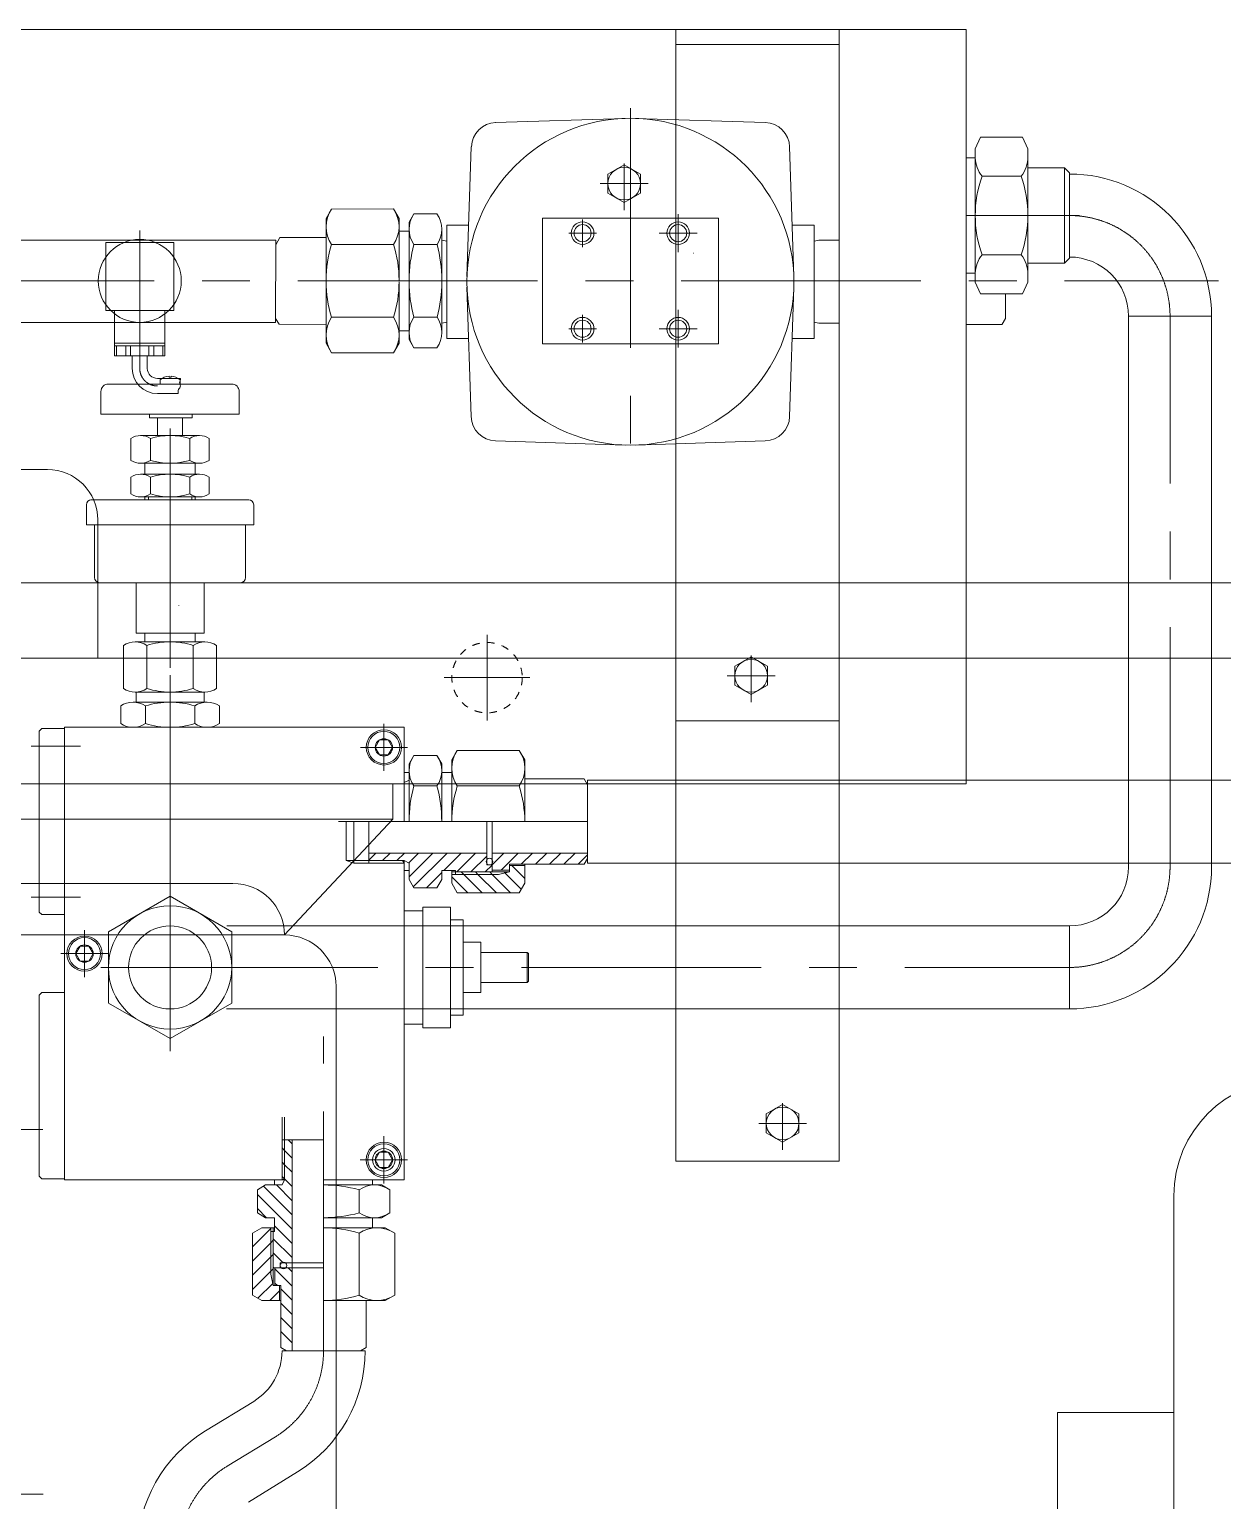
# Model space of a CAD drawing. Header units: millimetres. Extents: x 2 to 559190, y 2 to 426051.
# Drawn here: x 475701 to 487748, y 158803 to 173661 of the extents above; entities that cross this region are included whole.
import ezdxf

# ---------------------------------------------------------------- set-up
doc = ezdxf.new("R2010")
doc.units = ezdxf.units.MM
doc.header["$LTSCALE"] = 25.4
doc.linetypes.add('CENTER', pattern=[50.8, 31.75, -6.35, 6.35, -6.35])
doc.linetypes.add('EB_DASH', pattern=[6, 3, -3])
for name, color, linetype, lineweight in [('CAXA0', 7, 'Continuous', 5), ('CAXA1', 5, 'CENTER', 5), ('CAXA2', 6, 'EB_DASH', 5), ('CAXA4', 3, 'Continuous', 5)]:
    doc.layers.add(name, color=color, linetype=linetype, lineweight=lineweight)

msp = doc.modelspace()

# ---------------------------------------------------------------- linework, layer by layer
at = {"layer": 'CAXA0', "color": 7, "linetype": 'Continuous', "lineweight": 5}
for p, q in [((467227.35, 173661.44), (485159.75, 173661.44)), ((482226.05, 162231.44), (482226.05, 173661.44)), ((483877.05, 162231.44), (483877.05, 173661.44)), ((485159.75, 166041.44), (485159.75, 173661.44)), ((482226.05, 173509.04), (483877.05, 173509.04)), ((481715.11, 172763.16), (480406.17, 172720.9)), ((481821.65, 172763.16), (483130.59, 172720.9)), ((485248.65, 172454.98), (485304.05, 172573.78)), ((485304.05, 172573.78), (485726.66, 172573.78)), ((485782.05, 172454.98), (485726.66, 172573.78)), ((480118.24, 171166.29), (480160.5, 172475.23)), ((483418.52, 171166.29), (483376.26, 172475.23)), ((485248.65, 171781.84), (485248.65, 172454.98)), ((485782.05, 172454.98), (485782.05, 171781.84)), ((481705.35, 172294.68), (481540.25, 172199.36)), ((481870.45, 172199.36), (481705.35, 172294.68)), ((485159.75, 172363.5), (485250.18, 172363.5)), ((486150.35, 172264.44), (485782.05, 172264.44)), ((486201.15, 172213.64), (486150.35, 172264.44)), ((486150.35, 172264.44), (486150.35, 171299.24)), ((481540.25, 172008.71), (481540.25, 172199.36)), ((481870.45, 172008.71), (481870.45, 172199.36)), ((485318.76, 172177.74), (485713.47, 172177.74)), ((486201.15, 171350.04), (486201.15, 172213.64)), ((481540.25, 172008.71), (481705.35, 171913.39)), ((481705.35, 171913.39), (481870.45, 172008.71)), ((478695.73, 171751.1), (478751.24, 171847.45)), ((478695.73, 171751.1), (478751.24, 171847.45)), ((478751.24, 171847.45), (479376.64, 171848.02)), ((478751.24, 171847.45), (479376.64, 171848.02)), ((479432.33, 171751.76), (479376.64, 171848.02)), ((479432.33, 171751.76), (479376.64, 171848.02)), ((479533.96, 171713.54), (479582.28, 171797.4)), ((479582.28, 171797.4), (479815.7, 171797.61)), ((485248.65, 171781.84), (485248.65, 171108.69)), ((485782.05, 171108.69), (485782.05, 171781.84)), ((478696.29, 171128.58), (478695.73, 171751.1)), ((478696.29, 171128.58), (478695.73, 171751.1)), ((479432.33, 171751.76), (479432.89, 171129.25)), ((479432.33, 171751.76), (479432.89, 171129.25)), ((479432.44, 171624.55), (479534.04, 171624.64)), ((479432.44, 171624.55), (479534.04, 171624.64)), ((479533.96, 171713.54), (479534.49, 171129.34)), ((479865.16, 171643.35), (479865.07, 171532.34)), ((480134.97, 171682.74), (479914.18, 171682.74)), ((479914.18, 171682.74), (479914.18, 170539.74)), ((480134.97, 171682.74), (479914.18, 171682.74)), ((479914.18, 171682.74), (479914.18, 170539.74)), ((480879.38, 171755.93), (482657.38, 171755.93)), ((480879.38, 170485.93), (480879.38, 171755.93)), ((482657.38, 171755.93), (482657.38, 170485.93)), ((483401.79, 171682.74), (483622.58, 171682.74)), ((483622.58, 170539.74), (483622.58, 171682.74)), ((478187.14, 171532.34), (473996.73, 171532.34)), ((476471.66, 171507.93), (477157.46, 171507.93)), ((476471.66, 170822.13), (476471.66, 171507.93)), ((477157.46, 170822.13), (477157.46, 171507.93)), ((478187.14, 171532.34), (478186.39, 170701.72)), ((478187.1, 171487.37), (478229.1, 171559.97)), ((478229.1, 171559.97), (478695.9, 171560.38)), ((478751.57, 171488.04), (479376.97, 171488.61)), ((478751.57, 171488.04), (479376.97, 171488.61)), ((479534.93, 171604.21), (479534.49, 171113.99)), ((479582.56, 171488.79), (479815.97, 171489)), ((479582.56, 171488.79), (479815.97, 171489)), ((479865.07, 171532.34), (479864.23, 170599.53)), ((479914.18, 171521.38), (479865.07, 171532.34)), ((479914.18, 171521.38), (479865.07, 171532.34)), ((483622.58, 171521.38), (483671.7, 171532.34)), ((483671.7, 171532.34), (483876.68, 171532.34)), ((485318.76, 171385.94), (485713.47, 171385.94)), ((486201.15, 171350.04), (486150.35, 171299.24)), ((485159.75, 171200.18), (485248.65, 171200.18)), ((485159.75, 171200.18), (485250.18, 171200.18)), ((486150.35, 171299.24), (485782.05, 171299.24)), ((478696.29, 171114.29), (478695.73, 170491.77)), ((478696.29, 171114.29), (478695.73, 170491.77)), ((479432.33, 170491.11), (479432.89, 171113.63)), ((479432.33, 170491.11), (479432.89, 171113.63)), ((479533.96, 170529.34), (479534.49, 171113.54)), ((479533.96, 170529.34), (479534.49, 171113.54)), ((479864.69, 171113.24), (479864.23, 170599.53)), ((480118.24, 171059.75), (480160.5, 169750.81)), ((483418.52, 171059.75), (483376.26, 169750.81)), ((483877.05, 171113.24), (483877.51, 170599.53)), ((485248.65, 171108.69), (485304.05, 170989.9)), ((485782.05, 171108.69), (485726.66, 170989.9)), ((485304.05, 170989.9), (485726.66, 170989.9)), ((485555.09, 170989.9), (485555.31, 170742.35)), ((476471.66, 170822.13), (477157.46, 170822.13)), ((476560.56, 170364.93), (476560.56, 170822.13)), ((477068.56, 170364.93), (477068.56, 170822.13)), ((478186.43, 170742.35), (478220.68, 170682.92)), ((478751.57, 170754.83), (479376.97, 170754.27)), ((478751.57, 170754.83), (479376.97, 170754.27)), ((479582.56, 170754.08), (479815.97, 170753.88)), ((479582.56, 170754.08), (479815.97, 170753.88)), ((485555.31, 170742.35), (485521.07, 170682.92)), ((486798.05, 170765.84), (487636.25, 170765.84)), ((486798.05, 165203.16), (486798.05, 170765.84)), ((487636.25, 165203.16), (487636.25, 170765.84)), ((478186.39, 170701.72), (473996.73, 170701.72)), ((478220.68, 170682.92), (478695.9, 170682.49)), ((479432.44, 170618.33), (479534.04, 170618.24)), ((479432.44, 170618.33), (479534.04, 170618.24)), ((479914.18, 170705.18), (479864.31, 170694.14)), ((479914.18, 170705.18), (479864.31, 170694.14)), ((483622.58, 170705.18), (483672.45, 170694.14)), ((483672.45, 170694.14), (483877.05, 170694.14)), ((485159.75, 170682.59), (485521.07, 170682.59)), ((477068.56, 170491.93), (476560.56, 170491.93)), ((477068.56, 170466.53), (476560.56, 170466.53)), ((476581.25, 170364.93), (476581.25, 170466.53)), ((476673.92, 170364.93), (476673.92, 170466.53)), ((476721.89, 170364.93), (476721.89, 170466.53)), ((476907.24, 170364.93), (476907.24, 170466.53)), ((476955.2, 170364.93), (476955.2, 170466.53)), ((477047.87, 170364.93), (477047.87, 170466.53)), ((478695.73, 170491.77), (478751.24, 170395.42)), ((478695.73, 170491.77), (478751.24, 170395.42)), ((479432.33, 170491.11), (479376.64, 170394.86)), ((479432.33, 170491.11), (479376.64, 170394.86)), ((479533.96, 170529.34), (479582.28, 170445.47)), ((479533.96, 170529.34), (479582.28, 170445.47)), ((479582.28, 170445.47), (479815.7, 170445.27)), ((479582.28, 170445.47), (479815.7, 170445.27)), ((480134.97, 170539.74), (479914.18, 170539.74)), ((480134.97, 170539.74), (479914.18, 170539.74)), ((480879.38, 170485.93), (482657.38, 170485.93)), ((483401.79, 170539.74), (483622.58, 170539.74)), ((477068.56, 170364.93), (476560.56, 170364.93)), ((476738.36, 170237.93), (476738.36, 170364.93)), ((476890.76, 170237.93), (476890.76, 170364.93)), ((478751.24, 170395.42), (479376.64, 170394.86)), ((478751.24, 170395.42), (479376.64, 170394.86)), ((476992.38, 170136.33), (477226.94, 170136.33)), ((477110.49, 170158.7), (477110.49, 170148.79)), ((477110.49, 170148.79), (477130.81, 170148.79)), ((477130.81, 170158.7), (477130.81, 170148.79)), ((476422.15, 169775.16), (476422.15, 170003.76)), ((476498.35, 170079.96), (477742.95, 170079.96)), ((477019.05, 170079.96), (477019.05, 170123.04)), ((477222.25, 170123.55), (477222.25, 170079.96)), ((477819.15, 169775.16), (477819.15, 170003.76)), ((476992.36, 169983.93), (477201.23, 169983.93)), ((476422.15, 169775.16), (477120.65, 169775.16)), ((476911.53, 169775.16), (476911.53, 169737.06)), ((477247.65, 169737.06), (476911.53, 169737.06)), ((476993.65, 169737.06), (477343.33, 169737.06)), ((476993.65, 169559.26), (476993.65, 169737.06)), ((477120.65, 169775.16), (477819.15, 169775.16)), ((477247.65, 169559.26), (477247.65, 169737.06)), ((477343.33, 169737.06), (477343.33, 169775.16)), ((477417.61, 169559.26), (476823.69, 169559.26)), ((476724.71, 169309.06), (476724.71, 169530.06)), ((476922.68, 169530.06), (476922.68, 169309.06)), ((477318.63, 169530.06), (477318.63, 169309.06)), ((477516.6, 169309.06), (477516.6, 169530.06)), ((481715.11, 169462.88), (480406.17, 169505.14)), ((481821.65, 169462.88), (483130.59, 169505.14)), ((477417.61, 169279.86), (476823.69, 169279.86)), ((476866.65, 169168.56), (476866.65, 169279.86)), ((477374.65, 169168.56), (477374.65, 169279.86)), ((472453.38, 169216.39), (475882.38, 169216.39)), ((476724.71, 168969.16), (476724.71, 169139.36)), ((477417.61, 169168.56), (476823.69, 169168.56)), ((476922.68, 169139.36), (476922.68, 168969.16)), ((477318.63, 169139.36), (477318.63, 168969.16)), ((477516.6, 168969.16), (477516.6, 169139.36)), ((476276.1, 168657.56), (476276.1, 168860.76)), ((477914.4, 168911.56), (476319.99, 168911.56)), ((477417.61, 168939.96), (476823.69, 168939.96)), ((476866.65, 168911.56), (476866.65, 168939.96)), ((476902.21, 168911.56), (476902.21, 168939.96)), ((477339.09, 168911.56), (477339.09, 168939.96)), ((477374.65, 168911.56), (477374.65, 168939.96)), ((477965.2, 168860.76), (477965.2, 168657.56)), ((477965.2, 168657.56), (476276.1, 168657.56)), ((476358.65, 168124.16), (476358.65, 168657.56)), ((476390.38, 167311.51), (476390.38, 168708.39)), ((477882.65, 168124.16), (477882.65, 168657.56)), ((508260.99, 168073.49), (465080.99, 168073.49)), ((479199.97, 168073.51), (467227.35, 168073.51)), ((476409.45, 168073.36), (477831.85, 168073.36)), ((476777.75, 168073.51), (476777.75, 167563.49)), ((477463.55, 168073.51), (477463.55, 167563.49)), ((477472.61, 167476.46), (476768.7, 167476.46)), ((477463.55, 167563.49), (476777.75, 167563.49)), ((476866.65, 167476.46), (476866.65, 167563.49)), ((477374.65, 167476.46), (477374.65, 167563.49)), ((476651.38, 167005.48), (476651.38, 167439.44)), ((476886.02, 167439.44), (476886.02, 167005.48)), ((477355.29, 167439.44), (477355.29, 167005.48)), ((477589.92, 167005.48), (477589.92, 167439.44)), ((482988.05, 167324.48), (482822.95, 167229.16)), ((483153.15, 167229.16), (482988.05, 167324.48)), ((471945.38, 167311.39), (476199.94, 167311.39)), ((473577.23, 167311.49), (477387.35, 167311.49)), ((473577.24, 167311.38), (477387.36, 167311.38)), ((473583.61, 167311.51), (476390.38, 167311.51)), ((509784.99, 167311.49), (474306.52, 167311.49)), ((500641.04, 167311.51), (474306.57, 167311.51)), ((482822.95, 167038.52), (482822.95, 167229.16)), ((483153.15, 167038.52), (483153.15, 167229.16)), ((482822.95, 167038.52), (482988.05, 166943.2)), ((482988.05, 166943.2), (483153.15, 167038.52)), ((477494.6, 166866.86), (476746.7, 166866.86)), ((476768.7, 166968.46), (477120.65, 166968.46)), ((476777.75, 166866.86), (476777.75, 166968.46)), ((477472.61, 166968.46), (477120.65, 166968.46)), ((477463.55, 166866.86), (477463.55, 166968.46)), ((476622.05, 166650.79), (476622.05, 166828.93)), ((476871.35, 166828.93), (476871.35, 166650.79)), ((477369.95, 166828.93), (477369.95, 166650.79)), ((477619.25, 166650.79), (477619.25, 166828.93)), ((475825.11, 166600.2), (475799.71, 166574.8)), ((475799.71, 166574.8), (475799.71, 164746)), ((475825.11, 166600.2), (476053.71, 166600.2)), ((476053.71, 166612.86), (479482.75, 166612.86)), ((476053.71, 166612.86), (476053.71, 162040.86)), ((479482.75, 165660.4), (479482.75, 166612.86)), ((482226.05, 166676.44), (483877.05, 166676.44)), ((479191.56, 166409.66), (479235.56, 166485.86)), ((479323.54, 166485.86), (479235.56, 166485.86)), ((479367.54, 166409.66), (479323.54, 166485.86)), ((479191.56, 166409.66), (479235.56, 166333.46)), ((479191.56, 166409.66), (479235.56, 166333.46)), ((479323.54, 166333.46), (479235.56, 166333.46)), ((479367.54, 166409.66), (479323.54, 166333.46)), ((479533.43, 166244.69), (479581.83, 166328.51)), ((479815.24, 166328.51), (479581.83, 166328.51)), ((479863.63, 166244.69), (479815.24, 166328.51)), ((479965.23, 166283.01), (480020.83, 166379.31)), ((479965.23, 166155.79), (479965.23, 166283.01)), ((479965.23, 166283.01), (479965.23, 165660.49)), ((480646.23, 166379.31), (480020.83, 166379.31)), ((480701.83, 166283.01), (480646.23, 166379.31)), ((480701.83, 166283.01), (480701.83, 166092.29)), ((480701.83, 165660.49), (480701.83, 166283.01)), ((479534.06, 166155.79), (479482.75, 166155.79)), ((479533.43, 166244.69), (479533.43, 166079.59)), ((479533.43, 165660.49), (479533.43, 166244.69)), ((479863.63, 166155.79), (479863.63, 166244.69)), ((479863.63, 166244.69), (479863.63, 165660.49)), ((479965.23, 166155.79), (479863.63, 166155.79)), ((467227.35, 166041.44), (485159.75, 166041.44)), ((479368.55, 166041.44), (479368.55, 165685.84)), ((479482.75, 166054.02), (479533.43, 166079.59)), ((479815.24, 166019.9), (479581.83, 166019.9)), ((480646.23, 166019.9), (480020.83, 166019.9)), ((481302.6, 166092.29), (480701.83, 166092.29)), ((481336.83, 166033), (481302.6, 166092.29)), ((481336.83, 165241.29), (481336.83, 166079.57)), ((509864.38, 166079.57), (481336.83, 166079.57)), ((473018.55, 165685.84), (479368.55, 165685.84)), ((479368.55, 165685.84), (478276.35, 164515.28)), ((478898.55, 165660.4), (478898.55, 165266.62)), ((478974.75, 165660.4), (478974.75, 165241.22)), ((479127.03, 165342.99), (479127.03, 165660.49)), ((480318.29, 165222.34), (480318.29, 165660.49)), ((480371.63, 165170.27), (480371.63, 165660.49)), ((480371.63, 165152.49), (480371.63, 165660.49)), ((478898.55, 165266.62), (479482.75, 165266.62)), ((478974.75, 165241.22), (478898.55, 165266.62)), ((478974.75, 165241.22), (479482.75, 165241.22)), ((479127.03, 165241.22), (479127.03, 165342.99)), ((480318.29, 165342.99), (479127.03, 165342.99)), ((479199.14, 165342.99), (479127.03, 165270.88)), ((479342.83, 165342.99), (479266.45, 165266.62)), ((479486.51, 165342.99), (479410.13, 165266.62)), ((479482.75, 165241.22), (479468.09, 165266.62)), ((479482.75, 162040.86), (479482.75, 165266.62)), ((479533.43, 165241.39), (479482.75, 165266.62)), ((479630.19, 165342.99), (479530.2, 165243)), ((479773.88, 165342.99), (479533.43, 165102.55)), ((479533.43, 165076.29), (479533.43, 165241.39)), ((479917.56, 165342.99), (479576.41, 165001.84)), ((480061.25, 165342.99), (479883.45, 165165.19)), ((480204.93, 165342.99), (480014.43, 165152.49)), ((480318.29, 165312.67), (480158.11, 165152.49)), ((481336.83, 165342.99), (480371.63, 165342.99)), ((480490.86, 165342.99), (480371.63, 165223.76)), ((480635.98, 165342.99), (480463.26, 165170.27)), ((480779.67, 165342.99), (480665.37, 165228.69)), ((480923.35, 165342.99), (480809.05, 165228.69)), ((481067.03, 165342.99), (480952.73, 165228.69)), ((481210.72, 165342.99), (481096.42, 165228.69)), ((481336.83, 165325.42), (481240.1, 165228.69)), ((481336.83, 165287.98), (481302.6, 165228.69)), ((509864.38, 165241.37), (481336.83, 165241.37)), ((479533.43, 165165.19), (479482.75, 165165.19)), ((479863.63, 165145.38), (479710.73, 164992.47)), ((480003.33, 165165.19), (479863.63, 165165.19)), ((479863.63, 165076.29), (479863.63, 165165.19)), ((479965.23, 165037.98), (479965.23, 165165.19)), ((480549.43, 165152.49), (479965.23, 165152.49)), ((480435.2, 165127.09), (479965.23, 165127.09)), ((479965.23, 165103.96), (480127.52, 164941.67)), ((480003.33, 165127.09), (480003.33, 165165.19)), ((480060.38, 165152.49), (480085.78, 165127.09)), ((480085.78, 165127.09), (480271.2, 164941.67)), ((480204.07, 165152.49), (480229.47, 165127.09)), ((480229.47, 165127.09), (480414.89, 164941.67)), ((480371.63, 165220.89), (480303.24, 165152.49)), ((480371.63, 165222.34), (480318.29, 165222.34)), ((480347.75, 165152.49), (480373.15, 165127.09)), ((480549.43, 165170.27), (480371.63, 165170.27)), ((480373.15, 165127.09), (480558.57, 164941.67)), ((480435.2, 165127.09), (480549.43, 165152.49)), ((480491.44, 165152.49), (480501.98, 165141.94)), ((480501.98, 165141.94), (480666.74, 164977.19)), ((480549.43, 165152.49), (480549.43, 165228.69)), ((481302.6, 165228.69), (480549.43, 165228.69)), ((480701.83, 165215.99), (480549.43, 165215.99)), ((480571.62, 165215.99), (480701.83, 165085.78)), ((480701.83, 165037.98), (480701.83, 165228.69)), ((474631.45, 165035.98), (477755.65, 165035.98)), ((479533.43, 165076.29), (479581.83, 164992.47)), ((479815.24, 164992.47), (479581.83, 164992.47)), ((479863.63, 165076.29), (479815.24, 164992.47)), ((479965.23, 165037.98), (480020.83, 164941.67)), ((480646.23, 164941.67), (480020.83, 164941.67)), ((480701.83, 165037.98), (480646.23, 164941.67)), ((477120.59, 164905.98), (476498.08, 164546.57)), ((477743.11, 164546.57), (477120.59, 164905.98)), ((479952.65, 164796.69), (479673.25, 164796.69)), ((479673.25, 163577.49), (479673.25, 164796.69)), ((479952.65, 163577.49), (479952.65, 164796.69)), ((475799.71, 164746), (475825.11, 164720.6)), ((475825.11, 164720.6), (476053.71, 164720.6)), ((479673.25, 164758.59), (479482.75, 164758.59)), ((480079.65, 164669.69), (479952.65, 164669.69)), ((480079.65, 163704.49), (480079.65, 164669.69)), ((474110.75, 164515.28), (478276.35, 164515.28)), ((476498.08, 164546.57), (476498.08, 163827.75)), ((477692.09, 164606.26), (486201.15, 164606.26)), ((477743.11, 163827.75), (477743.11, 164546.57)), ((486201.15, 163768.06), (486201.15, 164606.26)), ((476168.92, 164326.86), (476212.91, 164403.06)), ((476300.9, 164403.06), (476212.91, 164403.06)), ((476344.9, 164326.86), (476300.9, 164403.06)), ((480257.45, 164441.09), (480079.65, 164441.09)), ((480257.45, 163933.09), (480257.45, 164441.09)), ((476168.92, 164326.86), (476212.91, 164250.66)), ((476168.92, 164326.86), (476212.91, 164250.66)), ((476300.9, 164250.66), (476212.91, 164250.66)), ((476344.9, 164326.86), (476300.9, 164250.66)), ((480727.35, 164339.49), (480257.45, 164339.49)), ((480727.35, 164034.69), (480727.35, 164339.49)), ((480727.35, 164339.49), (480740.05, 164326.79)), ((480740.05, 164047.39), (480740.05, 164326.79)), ((480727.35, 164034.69), (480740.05, 164047.39)), ((475799.71, 163907.72), (475825.11, 163933.12)), ((475799.71, 162078.92), (475799.71, 163907.72)), ((475825.11, 163933.12), (476053.71, 163933.12)), ((478797.05, 163994.58), (478797.05, 158637.34)), ((480257.45, 163933.09), (480079.65, 163933.09)), ((480727.35, 164034.69), (480257.45, 164034.69)), ((476498.08, 163827.75), (477120.59, 163468.34)), ((477120.59, 163468.34), (477743.11, 163827.75)), ((477688.94, 163768.06), (486201.15, 163768.06)), ((479673.25, 163615.59), (479482.75, 163615.59)), ((480079.65, 163704.63), (479952.65, 163704.63)), ((479952.65, 163577.49), (479673.25, 163577.49)), ((483305.55, 162803.08), (483140.45, 162707.76)), ((483140.45, 162517.12), (483140.45, 162707.76)), ((483470.65, 162707.76), (483305.55, 162803.08)), ((483470.65, 162517.12), (483470.65, 162707.76)), ((478250.78, 162675.82), (478250.78, 162040.86)), ((478276.18, 162675.82), (478276.18, 162040.86)), ((478250.78, 162447.26), (478669.95, 162447.26)), ((478311.41, 162447.26), (478352.45, 162406.22)), ((478352.45, 160313.68), (478352.45, 162447.26)), ((483140.45, 162517.12), (483305.55, 162421.8)), ((483305.55, 162421.8), (483470.65, 162517.12)), ((478250.78, 162364.21), (478276.18, 162338.81)), ((478276.18, 162338.81), (478352.45, 162262.53)), ((479191.56, 162244.06), (479235.56, 162320.26)), ((479323.54, 162320.26), (479235.56, 162320.26)), ((479367.54, 162244.06), (479323.54, 162320.26)), ((478250.78, 162220.52), (478276.18, 162195.12)), ((478276.18, 162195.12), (478352.45, 162118.85)), ((479191.56, 162244.06), (479235.56, 162167.86)), ((479191.56, 162244.06), (479235.56, 162167.86)), ((479323.54, 162167.86), (479235.56, 162167.86)), ((479367.54, 162244.06), (479323.54, 162167.86)), ((482226.05, 162231.44), (483877.05, 162231.44)), ((475799.71, 162078.92), (475825.11, 162053.52)), ((475825.11, 162053.52), (476053.71, 162053.52)), ((476053.71, 162040.86), (478276.18, 162040.86)), ((478085.84, 161990.08), (478002.02, 161941.69)), ((478063.22, 161977.03), (478352.45, 161687.8)), ((478085.84, 161990.08), (478250.94, 161990.08)), ((478174.65, 161990.08), (478174.65, 162040.86)), ((478193.85, 161990.08), (478352.45, 161831.48)), ((478250.78, 162076.84), (478273.59, 162054.03)), ((478250.78, 162040.86), (478276.18, 162055.52)), ((478276.18, 162040.86), (478250.94, 161990.08)), ((478276.18, 162051.44), (478352.45, 161975.17)), ((478669.95, 162040.86), (479482.75, 162040.86)), ((478670.04, 161990.08), (479254.24, 161990.08)), ((479254.24, 161990.08), (479089.14, 161990.08)), ((479165.25, 161989.45), (479165.25, 162040.86)), ((479254.24, 161990.08), (479338.06, 161941.69)), ((478002.02, 161708.28), (478002.02, 161941.69)), ((478002.02, 161894.54), (478352.45, 161544.11)), ((479029.45, 161708.28), (479029.45, 161941.69)), ((479338.06, 161708.28), (479338.06, 161941.69)), ((487255.12, 147849.64), (487255.12, 161881.32)), ((478002.02, 161750.86), (478092.99, 161659.88)), ((478085.84, 161659.88), (478002.02, 161708.28)), ((479254.24, 161659.88), (479338.06, 161708.28)), ((478047.53, 161558.28), (477951.22, 161502.68)), ((478136.64, 161550.49), (477951.22, 161365.07)), ((478047.53, 161558.28), (478174.74, 161558.28)), ((478085.84, 161659.88), (478174.74, 161659.88)), ((478136.64, 161088.32), (478136.64, 161558.28)), ((478136.64, 161520.18), (478174.74, 161520.18)), ((478162.04, 160974.08), (478162.04, 161558.28)), ((478174.74, 161520.18), (478174.74, 161659.88)), ((478174.74, 161578.14), (478352.45, 161400.43)), ((479254.24, 161659.88), (478670.04, 161659.88)), ((479292.56, 161558.28), (478670.04, 161558.28)), ((479165.34, 161558.28), (479165.34, 161659.88)), ((479165.34, 161659.88), (479254.24, 161659.88)), ((479165.34, 161558.28), (479292.56, 161558.28)), ((479292.56, 161558.28), (479388.86, 161502.68)), ((477951.22, 160877.29), (477951.22, 161502.68)), ((478136.64, 161406.81), (477951.22, 161221.39)), ((478162.04, 161432.21), (478136.64, 161406.81)), ((478162.04, 161447.15), (478352.45, 161256.75)), ((479029.45, 160877.29), (479029.45, 161502.68)), ((479388.86, 160877.29), (479388.86, 161502.68)), ((478136.64, 161263.13), (477951.22, 161077.71)), ((478162.04, 161288.53), (478136.64, 161263.13)), ((478162.04, 161303.47), (478255.6, 161209.91)), ((478136.64, 161119.44), (477951.22, 160934.02)), ((478162.04, 161144.84), (478136.64, 161119.44)), ((478136.64, 161088.32), (478162.04, 160974.08)), ((478162.04, 161159.79), (478169.94, 161151.88)), ((478162.04, 161151.88), (478670.04, 161151.88)), ((478179.82, 161151.88), (478670.04, 161151.88)), ((478179.82, 160974.08), (478179.82, 161151.88)), ((478179.82, 161142.01), (478352.54, 160969.29)), ((478231.89, 161205.22), (478670.04, 161205.22)), ((478231.89, 161151.88), (478231.89, 161205.22)), ((478313.63, 161151.88), (478352.54, 161112.97)), ((478352.54, 160313.68), (478352.54, 161151.88)), ((478157.12, 160996.23), (478006.34, 160845.46)), ((478162.04, 161001.16), (478157.12, 160996.23)), ((478162.04, 160974.08), (478238.24, 160974.08)), ((478179.82, 160998.32), (478204.06, 160974.08)), ((478225.54, 160821.68), (478225.54, 160974.08)), ((478238.24, 160347.92), (478238.24, 160974.08)), ((478238.24, 160939.9), (478352.54, 160825.6)), ((478047.53, 160821.68), (477951.22, 160877.29)), ((478047.53, 160821.68), (478238.24, 160821.68)), ((478225.54, 160920.97), (478126.25, 160821.68)), ((478238.24, 160796.22), (478352.54, 160681.92)), ((478670.04, 160821.68), (479292.56, 160821.68)), ((479292.56, 160821.68), (479101.84, 160821.68)), ((479101.84, 160347.92), (479101.84, 160821.68)), ((479292.56, 160821.68), (479388.86, 160877.29)), ((478238.24, 160652.53), (478352.54, 160538.23)), ((478238.24, 160508.85), (478352.54, 160394.55)), ((478297.53, 160313.68), (478238.24, 160347.92)), ((479042.55, 160313.68), (479101.84, 160347.92)), ((478238.24, 160221.48), (478239.58, 160220.15)), ((478250.85, 160313.68), (479089.3, 160313.68)), ((477477.38, 159506.37), (477965.11, 159804.3)), ((486079.46, 159691.46), (486079.46, 150039.47)), ((486079.46, 159691.46), (487255.12, 159691.46)), ((477913.6, 158787.54), (478407.24, 159091.89))]:
    msp.add_line(p, q, dxfattribs=at)
for centre, radius in [((481768.38, 171113.02), 1651), ((481705.35, 172104.04), 165.1), ((481285.78, 171603.53), 114.3), ((481285.78, 171603.53), 86.36), ((482250.98, 171603.53), 114.3), ((482250.98, 171603.53), 86.36), ((476814.56, 171121.44), 418.87), ((481285.78, 170638.33), 114.3), ((482250.98, 170638.33), 114.3), ((481285.78, 170638.33), 86.36), ((482250.98, 170638.33), 86.36), ((482988.05, 167133.84), 165.1), ((479279.55, 166409.66), 177.8), ((479279.55, 166409.66), 87.99), ((480345.85, 165255.72), 33.66), ((477120.59, 164187.16), 622.52), ((476256.91, 164326.86), 177.8), ((477120.7, 164187.15), 419.1), ((476256.91, 164326.86), 87.99), ((483305.55, 162612.44), 165.1), ((479279.55, 162244.06), 177.8), ((479279.55, 162244.06), 114.3), ((479279.55, 162244.06), 87.99), ((478265.27, 161177.67), 33.66)]:
    msp.add_circle(centre, radius, dxfattribs=at)
for centre, radius, start, end in [((480417.43, 172467.14), 254, 91.746199, 178.048062), ((483122.4, 172467.04), 254, 1.849069, 88.150931), ((485461.9, 172375.76), 320.15, 321.792195, 359.999998), ((485570.33, 172375.76), 320.15, 182.194672, 218.207805), ((486427.38, 171781.79), 1177.2, 160.345585, 179.997752), ((484604.85, 171781.79), 1177.2, 0, 19.652167), ((486201.15, 170765.84), 1435.1, 0, 90), ((479014.01, 171667.99), 318.21, 145.667187, 214.435682), ((479014.01, 171667.99), 318.21, 145.667187, 214.435682), ((479114.2, 171668.08), 318.21, 325.667187, 34.435682), ((479114.2, 171668.08), 318.21, 325.667187, 34.435682), ((479804.23, 171643.29), 270.2, 145.226252, 214.876618), ((479594.03, 171643.11), 270.2, 325.226252, 34.876618), ((486427.38, 171781.88), 1177.2, 180, 199.652167), ((484604.85, 171781.88), 1177.2, 340.345585, 359.997752), ((479885.72, 171129.65), 1189.43, 162.463481, 180.051435), ((479885.72, 171129.65), 1189.43, 162.463481, 180.051435), ((478243.46, 171128.18), 1189.43, 0.051435, 17.639389), ((478243.46, 171128.18), 1189.43, 0.051435, 17.639389), ((480893.32, 171130.56), 1358.83, 164.714261, 180.051435), ((478505.86, 171128.41), 1358.83, 0.051435, 15.388608), ((478505.86, 171128.41), 1358.83, 0.051435, 15.388608), ((485570.33, 171187.92), 320.15, 141.792195, 177.805328), ((485461.9, 171187.92), 320.15, 0, 38.207803), ((486201.15, 170765.84), 596.9, 0, 90), ((479885.72, 171113.22), 1189.43, 179.948565, 197.536519), ((479885.72, 171113.22), 1189.43, 179.948565, 197.536519), ((478243.46, 171114.7), 1189.43, 342.360611, 359.948565), ((478243.46, 171114.7), 1189.43, 342.360611, 359.948565), ((480893.32, 171112.32), 1358.83, 179.948565, 195.285739), ((480893.32, 171112.32), 1358.83, 179.948565, 195.285739), ((478505.86, 171114.46), 1358.83, 344.611392, 359.948565), ((478505.86, 171114.46), 1358.83, 344.611392, 359.948565), ((479014.01, 170574.89), 318.21, 145.564318, 214.332813), ((479014.01, 170574.89), 318.21, 145.564318, 214.332813), ((479114.2, 170574.8), 318.21, 325.564318, 34.332813), ((479114.2, 170574.8), 318.21, 325.564318, 34.332813), ((479804.23, 170599.58), 270.2, 145.123382, 214.773748), ((479804.23, 170599.58), 270.2, 145.123382, 214.773748), ((479594.03, 170599.77), 270.2, 325.123382, 34.773748), ((479594.03, 170599.77), 270.2, 325.123382, 34.773748), ((476992.36, 170237.93), 254, 180, 270), ((476992.36, 170237.93), 101.6, 180, 270), ((477120.65, 169996.46), 162.31, 93.583322, 128.752304), ((477120.65, 169996.46), 162.56, 51.247696, 86.416678), ((476498.35, 170003.76), 76.2, 90, 180), ((477742.95, 170003.76), 76.2, 0, 90), ((480414.37, 169759.01), 254, 181.849069, 268.150931), ((483122.4, 169759.01), 254, 271.849069, 358.150931), ((476823.69, 169376.86), 182.4, 57.132768, 122.867232), ((477120.65, 168873.46), 685.8, 73.221345, 106.778655), ((477417.61, 169376.86), 182.4, 57.132768, 122.867232), ((476823.69, 169462.26), 182.4, 237.132768, 302.867232), ((477120.65, 169965.66), 685.8, 253.221345, 286.778655), ((477417.61, 169462.26), 182.4, 237.132768, 302.867232), ((475882.38, 168708.39), 508, 0, 90), ((476823.69, 168986.16), 182.4, 57.132768, 122.867232), ((477120.65, 168482.76), 685.8, 73.221345, 106.778655), ((477417.61, 168986.16), 182.4, 57.132768, 122.867232), ((476823.69, 169122.36), 182.4, 237.132768, 302.867232), ((477120.65, 169625.76), 685.8, 253.221345, 286.778655), ((477417.61, 169122.36), 182.4, 237.132768, 302.867232), ((476326.9, 168860.76), 50.8, 90, 180), ((477914.4, 168860.76), 50.8, 0, 90), ((476409.45, 168124.16), 50.8, 180, 270), ((477831.85, 168124.16), 50.8, 270, 0), ((476768.7, 167272.08), 204.38, 54.969964, 125.030036), ((477120.65, 166714.46), 762, 90, 107.933933), ((477120.65, 166714.46), 762, 72.066067, 90), ((477472.61, 167272.08), 204.38, 54.969964, 125.030036), ((476746.7, 166643.09), 223.77, 56.149101, 123.850899), ((476768.7, 167172.84), 204.38, 234.969964, 305.030036), ((477120.65, 166028.66), 838.2, 72.69712, 107.30288), ((477120.65, 167730.46), 762, 252.066067, 270), ((477120.65, 167730.46), 762, 270, 287.933933), ((477472.61, 167172.84), 204.38, 234.969964, 305.030036), ((477494.6, 166643.09), 223.77, 56.149101, 123.850899), ((476746.7, 166836.63), 223.77, 236.149101, 303.850899), ((477120.65, 167451.06), 838.2, 252.69712, 287.30288), ((477494.6, 166836.63), 223.77, 236.149101, 303.850899), ((479279.55, 166409.66), 161.67, 0, 180), ((479279.55, 166409.66), 161.67, 180, 0), ((479803.63, 166174.21), 270.2, 145.174817, 214.825183), ((479593.43, 166174.21), 270.2, 325.174817, 34.825183), ((480283.44, 166199.61), 318.21, 145.615753, 214.384247), ((480383.62, 166199.61), 318.21, 325.615753, 34.384247), ((480892.27, 165660.49), 1358.83, 164.662826, 180), ((478504.8, 165660.49), 1358.83, 0, 15.337174), ((481154.66, 165660.49), 1189.43, 162.412046, 180), ((479512.4, 165660.49), 1189.43, 0, 17.587954), ((486201.15, 165203.16), 1435.1, 270, 0), ((486201.15, 165203.16), 596.9, 270, 0), ((477755.65, 164515.28), 520.7, 0, 90), ((476256.91, 164326.86), 161.67, 0, 180), ((478276.35, 163994.58), 520.7, 0, 90), ((476256.91, 164326.86), 161.67, 180, 0), ((488430.78, 161881.32), 1175.66, 90, 180), ((479279.55, 162244.06), 161.67, 0, 180), ((479279.55, 162244.06), 161.67, 180, 0), ((478670.04, 160631.25), 1358.83, 74.662826, 90), ((479183.76, 161719.88), 270.2, 55.174817, 124.825183), ((478670.04, 163018.72), 1358.83, 270, 285.337174), ((479183.76, 161930.09), 270.2, 235.174817, 304.825183), ((478670.04, 160368.85), 1189.43, 72.412046, 90), ((479209.16, 161240.08), 318.21, 55.615753, 124.384247), ((478670.04, 162011.12), 1189.43, 270, 287.587954), ((479209.16, 161139.89), 318.21, 235.615753, 304.384247), ((477653.95, 160313.68), 596.9, 301.418726, 0), ((477653.95, 160313.68), 1435.35, 301.655438, 0), ((478225.48, 158281.68), 1435.1, 121.418721, 180)]:
    msp.add_arc(centre, radius, start, end, dxfattribs=at)
msp.add_open_spline([(477201.25, 169983.93), (477200.97, 169998.08), (477200.77, 170026.22), (477235.29, 170058.35), (477211.17, 170090.19), (477223.71, 170114.73), (477225.63, 170128.37), (477226.94, 170136.33)], degree=3, knots=[0, 0, 0, 0, 1.67156269, 3.18419738, 4.63969605, 5.3211492, 6.2737407, 6.2737407, 6.2737407, 6.2737407], dxfattribs=at)
at = {"layer": 'CAXA1', "linetype": 'CENTER', "lineweight": 5, "ltscale": 3}
for p, q in [((481768.38, 172864.86), (481768.38, 169248.88)), ((481705.35, 172307.33), (481705.35, 171837.19)), ((481464.05, 172104.04), (481946.65, 172104.04)), ((482250.98, 171794.03), (482250.98, 171413.03)), ((486304.54, 171781.84), (485159.75, 171781.84)), ((485623.92, 171781.84), (485455.01, 171781.84)), ((476814.56, 170619.42), (476814.56, 171630.75)), ((476814.56, 170619.42), (476814.56, 171630.75)), ((476814.56, 170619.42), (476814.56, 171630.75)), ((476814.56, 170615.77), (476814.56, 171627.1)), ((481285.78, 171463.83), (481285.78, 171743.23)), ((476814.56, 170745.93), (476814.56, 171584.13)), ((481146.08, 171603.53), (481425.48, 171603.53)), ((482060.48, 171603.53), (482441.48, 171603.53)), ((482111.28, 171603.53), (482390.68, 171603.53)), ((482403.17, 171399.92), (482405.63, 171399.92)), ((470669.12, 171121.44), (487706.49, 171121.44)), ((476814.56, 170745.93), (476814.56, 170237.93)), ((481285.78, 170498.63), (481285.78, 170778.03)), ((482250.98, 170828.83), (482250.98, 170447.83)), ((487217.15, 165203.16), (487217.15, 170765.84)), ((481146.08, 170638.33), (481425.48, 170638.33)), ((482060.48, 170638.33), (482441.48, 170638.33)), ((482111.28, 170638.33), (482390.68, 170638.33)), ((477120.65, 163340.92), (477120.65, 169970.11)), ((477209.41, 167845.02), (477209.41, 167842.55)), ((480320.99, 167545.93), (480320.99, 166682.33)), ((480320.99, 167545.93), (480320.99, 166682.33)), ((482988.05, 167337.13), (482988.05, 166867)), ((477120.59, 167138.18), (477120.59, 163488.44)), ((480752.79, 167114.13), (479889.19, 167114.13)), ((482746.75, 167133.84), (483229.35, 167133.84)), ((479279.55, 166647.53), (479279.55, 166171.79)), ((479279.55, 166600.16), (479279.55, 166219.16)), ((475718.71, 166422.58), (476217.69, 166422.58)), ((479517.42, 166409.66), (479041.68, 166409.66)), ((479089.05, 166409.66), (479470.05, 166409.66)), ((478822.35, 165660.32), (479474.89, 165660.32)), ((481336.38, 165660.49), (478990.37, 165660.49)), ((475718.71, 164898.4), (476217.69, 164898.4)), ((476256.91, 164564.73), (476256.91, 164088.99)), ((476256.91, 164517.36), (476256.91, 164136.36)), ((476494.78, 164326.86), (476019.04, 164326.86)), ((476066.41, 164326.86), (476447.41, 164326.86)), ((477819.31, 164187.16), (476421.88, 164187.16)), ((476797.78, 164187.16), (486201.15, 164187.16)), ((477653.95, 164187.09), (478314.35, 164187.09)), ((478669.95, 160313.68), (478669.95, 163488.68)), ((483305.55, 162815.73), (483305.55, 162345.6)), ((483064.25, 162612.44), (483546.85, 162612.44)), ((474796.61, 162548.99), (475835.53, 162548.99)), ((479279.55, 162481.93), (479279.55, 162006.19)), ((479279.55, 162434.56), (479279.55, 162053.56)), ((479038.34, 162244.06), (479482.75, 162244.06)), ((479517.42, 162244.06), (479041.68, 162244.06)), ((479089.05, 162244.06), (479470.05, 162244.06)), ((477695.85, 159148.72), (478183.58, 159446.65)), ((474866.65, 158865.99), (475839.04, 158865.99))]:
    msp.add_line(p, q, dxfattribs=at)
for centre, radius, start, end in [((486201.15, 170765.84), 1016, 0, 90.000024), ((476992.36, 170237.93), 177.8, 180, 270), ((486201.15, 165203.16), 1016, 270, 0.000004), ((477653.95, 160313.68), 1016, 301.418726, 0), ((478225.48, 158281.68), 1016, 121.418721, 180.000001)]:
    msp.add_arc(centre, radius, start, end, dxfattribs=at)
at = {"layer": 'CAXA2', "color": 7, "linetype": 'EB_DASH', "lineweight": 5}
for p, q in [((476765.05, 166612.86), (476765.05, 166613.61)), ((480702.05, 166244.69), (480702.05, 166016.09))]:
    msp.add_line(p, q, dxfattribs=at)
msp.add_circle((480320.99, 167114.13), 355.6, dxfattribs=at)
at = {"layer": 'CAXA4', "color": 7, "linetype": 'Continuous', "lineweight": 5}
msp.add_line((477068.56, 170364.93), (476941.79, 170364.93), dxfattribs=at)

doc.saveas('drawing.dxf')
